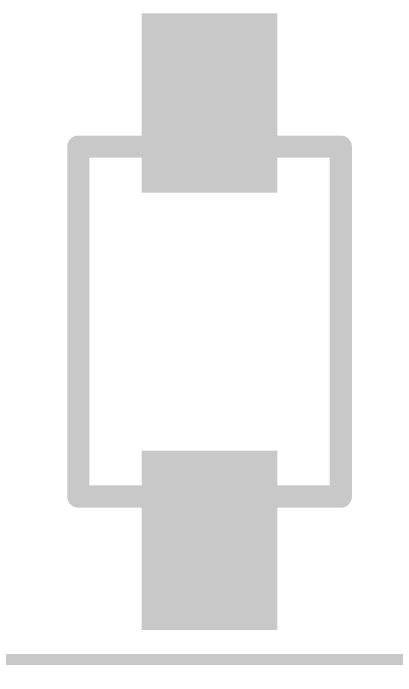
# Model space of a CAD drawing. Extents: x 491.8 to 537.2, y 395.3 to 465.5.
# Drawn here: x 519.76 to 524.13, y 399.81 to 407.39 of the extents above; entities that cross this region are included whole.
import ezdxf

# ---------------------------------------------------------------- set-up
doc = ezdxf.new("R2010")
doc.units = 0
doc.header["$MEASUREMENT"] = 0
doc.layers.get('0').update_dxf_attribs({"linetype": 'CONTINUOUS'})
doc.layers.get('Defpoints').update_dxf_attribs({"linetype": 'CONTINUOUS'})
doc.layers.add('SILKSCREENTOP_P', color=251, linetype='CONTINUOUS')
doc.styles.get("Standard").update_dxf_attribs({"font": 'arial.ttf'})
doc.dimstyles.get("Standard").update_dxf_attribs({"dimtxt": 1.5, "dimasz": 1.5, "dimexe": 0.18, "dimexo": 0, "dimgap": 0.5, "dimtad": 0, "dimtih": 1, "dimtoh": 1, "dimzin": 0, "dimdsep": 46, "dimtxsty": 'Standard', "dimcen": 0.09, "dimadec": 0, "dimazin": 0, "dimtfac": 1, "dimtofl": 0, "dimtmove": 2, "dimatfit": 3, "dimfxl": 1, "dimtolj": 1, "dimtzin": 0, "dimarcsym": 0})

# ---------------------------------------------------------------- blocks, each defined once
blk = doc.blocks.new('ROUND_3')
at = {"const_width": 0.127}
blk.add_lwpolyline([(-0.0635, 0, 1), (0.0635, 0, 1)], format="xyb", close=True, dxfattribs=at)
blk = doc.blocks.new('RECTANGLE_368')
blk.add_solid([(0.775462, 1.025398), (0.775462, -1.025398), (-0.775462, 1.025398), (-0.775462, -1.025398)])
blk = doc.blocks.new('*D54')
at = {"color": 0, "linetype": 'Continuous', "lineweight": -2}
for p, q in [((500, 401.0317), (500, 396.1496)), ((527.94, 401.0317), (527.94, 396.1496)), ((501.5, 396.3296), (510.9294, 396.3296)), ((526.44, 396.3296), (517.0106, 396.3296))]:
    blk.add_line(p, q, dxfattribs=at)
at = {"color": 0, "linetype": 'Continuous'}
for points in [[(501.5, 396.5796), (501.5, 396.0796), (500, 396.3296)], [(526.44, 396.5796), (526.44, 396.0796), (527.94, 396.3296)]]:
    blk.add_solid(points, dxfattribs=at)
at = {"layer": 'Defpoints', "color": 0, "linetype": 'Continuous'}
for p in [(500, 401.0317), (527.94, 401.0317), (527.94, 396.3296)]:
    blk.add_point(p, dxfattribs=at)
at = {"color": 0, "linetype": 'Continuous', "insert": (513.97, 396.3296), "char_height": 1.5, "attachment_point": 5}
blk.add_mtext('\\A1;27.94', dxfattribs=at)

msp = doc.modelspace()

# ---------------------------------------------------------------- linework, layer by layer
at = {"const_width": 0.127}
msp.add_lwpolyline([(526.940018, 399.999962), (501.000014, 399.999962)], dxfattribs=at)
at = {"layer": 'SILKSCREENTOP_P', "const_width": 0.254}
for points in [[(520.500102, 401.861782), (520.500102, 405.861774)], [(520.500102, 405.861774), (523.500096, 405.861774)], [(523.500096, 405.861774), (523.500096, 401.861782)], [(523.500096, 401.861782), (520.500102, 401.861782)]]:
    msp.add_lwpolyline(points, dxfattribs=at)

# ---------------------------------------------------------------- block references
for p in [(521.999972, 406.3619), (521.999972, 401.36191)]:
    msp.add_blockref('RECTANGLE_368', p)
at = {"layer": 'SILKSCREENTOP_P'}
for p in [(520.500102, 405.861774), (523.500096, 405.861774), (520.500102, 401.861782), (520.500102, 401.861782), (523.500096, 401.861782)]:
    msp.add_blockref('ROUND_3', p, dxfattribs=at)

# ---------------------------------------------------------------- dimensions: what is measured, and where the dimension line sits
at = {"linetype": 'Continuous'}
dim = msp.add_linear_dim(base=(527.940016, 396.329554), p1=(500.000016, 401.03171), p2=(527.940016, 401.03171), dimstyle='Standard', dxfattribs=at)
dim.commit()
dim.dimension.update_dxf_attribs({"geometry": '*D54', "text_midpoint": (513.970016, 396.329554)})

doc.saveas('drawing.dxf')
